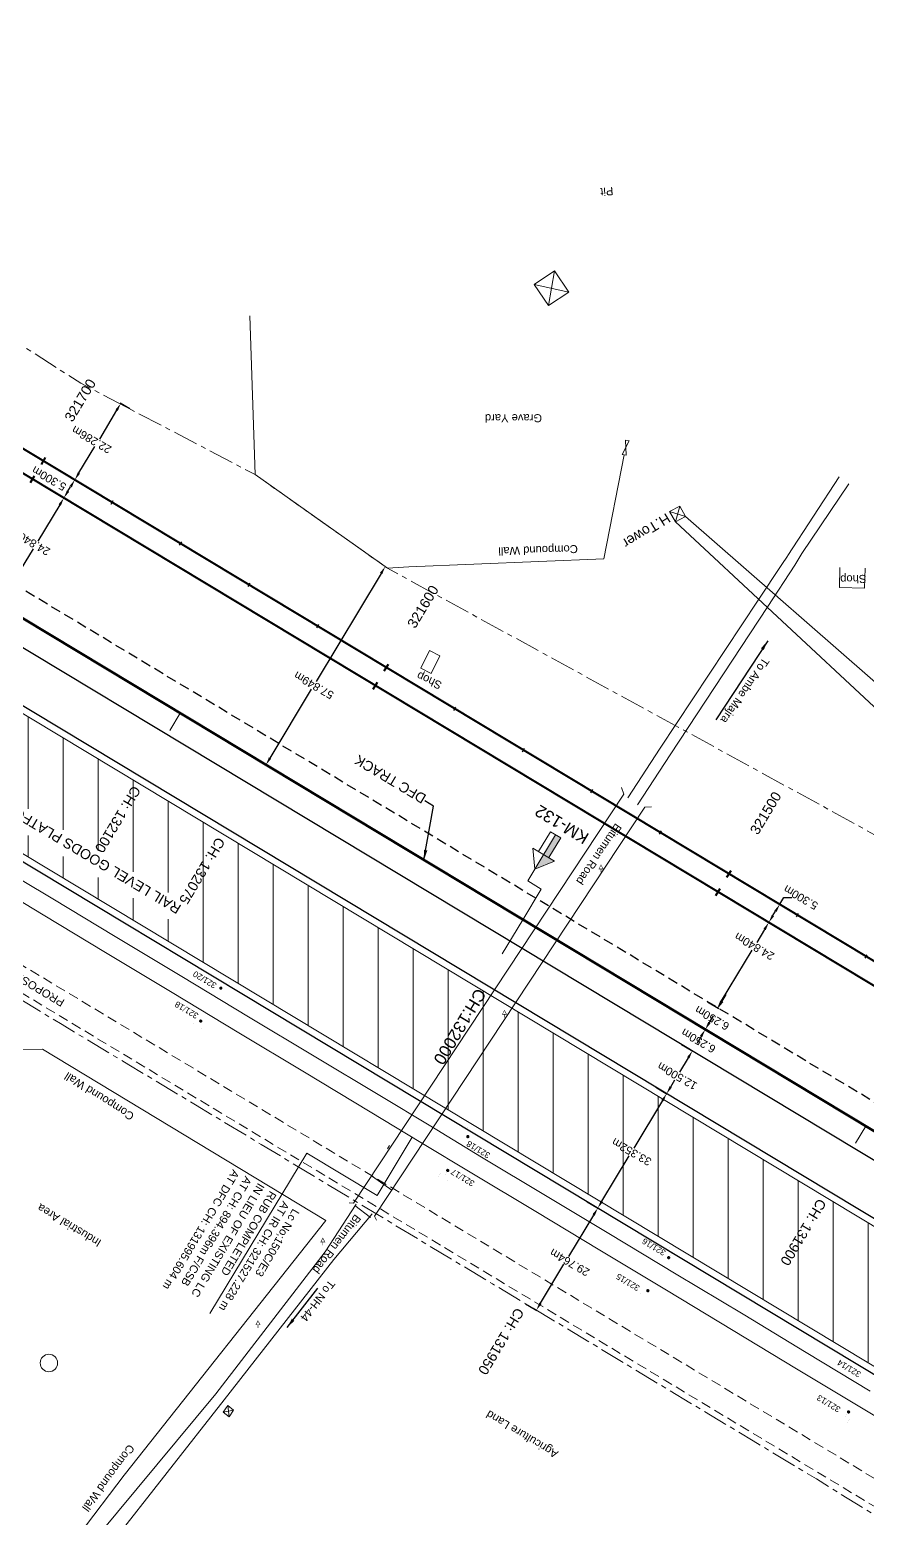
# Model space of a CAD drawing. Header units: metres. Extents: x 560405 to 1249476, y 3385111 to 6787087.
# Drawn here: x 627007.9 to 627217.3, y 3391910.8 to 3392282.8 of the extents above; entities that cross this region are included whole.
import ezdxf
from ezdxf.enums import TextEntityAlignment as Align

# ---------------------------------------------------------------- set-up
doc = ezdxf.new("R2010")
doc.units = ezdxf.units.M
doc.header["$MEASUREMENT"] = 0
doc.header["$PDSIZE"] = 0.05
doc.linetypes.add('CENTER', pattern=[2, 1.25, -0.25, 0.25, -0.25])
doc.linetypes.add('DASHED', pattern=[0.75, 0.5, -0.25])
doc.layers.get('Defpoints').update_dxf_attribs({"color": 5, "lineweight": 0})
for name, color, linetype, lineweight in [('Arch', 7, 'Continuous', 0), ('Boundary Dim', 10, 'Continuous', 13), ('Chainage', 7, 'Continuous', 0), ('Commercial Building Pucca', 7, 'Continuous', 13), ('Compound Wall', 7, 'Continuous', 13), ('Existing IR Track', 143, 'Continuous', 0), ('Existing Railway Boundary', 7, 'CENTER', 0), ('Gate', 7, 'Continuous', 13), ('Horiz Curve', 7, 'Continuous', 0), ('LC DETAILS IN PLAN', 7, 'Continuous', 0), ('NEW MANDI GOBINDGARH PLATFORM', 1, 'Continuous', 0), ('NEW MANDI GOBINDPUR LOOP LINES', 1, 'Continuous', 0), ('OHE MAST', 7, 'Continuous', 0), ('OHE MAST TEXT', 7, 'Continuous', 0), ('Prop_Horiz Alignment', 7, 'Continuous', 0), ('Proposed Chainage', 10, 'Continuous', 0), ('PROPOSED DFCC TRACK', 1, 'Continuous', 0), ('PWR_LINE', 134, 'POWER', 0), ('Side Details', 7, 'Continuous', 13), ('Sign Board', 7, 'Continuous', 0), ('Subroad Edge', 34, 'Continuous', 0), ('Text', 7, 'Continuous', 0), ('Tower', 7, 'Continuous', 0)]:
    doc.layers.add(name, color=color, linetype=linetype, lineweight=lineweight)
for name, color, linetype in [('Dimension', 10, 'Continuous'), ('OP-3 CH UP', 7, 'Continuous'), ('PROPOSED ROADS', 10, 'DASHED')]:
    doc.layers.add(name, color=color, linetype=linetype)
doc.styles.add('ARIAL', font='arial.ttf')
doc.styles.get("Standard").update_dxf_attribs({"font": 'arial.ttf'})
doc.styles.add('Style-Arial', font='arial.ttf')
doc.linetypes.add('POWER', pattern='A,10,-0.2,[131,ltypeshp.shx,S=0.4,R=0,X=-0.2,Y=0],-0.2,[131,ltypeshp.shx,S=0.4,R=180,X=1.2,Y=0],-1.4,[131,ltypeshp.shx,S=0.4,R=0,X=-0.2,Y=0],-0.2,[131,ltypeshp.shx,S=0.4,R=180,X=1.2,Y=0],-1.4,[131,ltypeshp.shx,S=0.4,R=0,X=-0.2,Y=0],-0.2,[131,ltypeshp.shx,S=0.4,R=180,X=1.2,Y=0],-1.2', length=14.8)
doc.dimstyles.get("Standard").update_dxf_attribs({"dimtxt": 2.5, "dimasz": 2.5, "dimexe": 0.18, "dimexo": 0.0625, "dimgap": 0.09, "dimtad": 0, "dimtih": 1, "dimtoh": 1, "dimdec": 3, "dimzin": 0, "dimdsep": 46, "dimtxsty": 'Standard', "dimcen": 0.09, "dimaunit": 1, "dimadec": 4, "dimazin": 0, "dimtfac": 1, "dimtdec": 3, "dimtofl": 0, "dimtmove": 0, "dimatfit": 3, "dimfxl": 1, "dimtolj": 1, "dimtzin": 0, "dimarcsym": 0})

# ---------------------------------------------------------------- blocks, each defined once
blk = doc.blocks.new('*D12')
at = {"layer": 'Defpoints', "color": 0, "lineweight": 9, "transparency": 16777216}
for p in [(627174.06, 3392034.6), (627176.79, 3392032.96), (627170.84, 3392029.25)]:
    blk.add_point(p, dxfattribs=at)
at = {"layer": 'Dimension', "color": 0, "lineweight": -2, "transparency": 16777216}
for p, q in [((627177.82, 3392034.67), (627178.86, 3392036.38)), ((627174.11, 3392034.57), (627176.95, 3392032.86)), ((627170.89, 3392029.21), (627173.72, 3392027.51)), ((627172.54, 3392025.89), (627171.51, 3392024.18))]:
    blk.add_line(p, q, dxfattribs=at)
at = {"layer": 'Dimension', "color": 0, "lineweight": 9, "transparency": 16777216}
for points in [[(627177.54, 3392034.84), (627178.11, 3392034.5), (627176.79, 3392032.96)], [(627172.25, 3392026.06), (627172.82, 3392025.72), (627173.57, 3392027.6)]]:
    blk.add_solid(points, dxfattribs=at)
at = {"layer": 'Dimension', "color": 0, "lineweight": 0, "transparency": 16777216, "insert": (627175.09, 3392030.13), "char_height": 2, "attachment_point": 5, "rotation": 150}
blk.add_mtext('\\A1;6.250m', dxfattribs=at)
blk = doc.blocks.new('*D16')
at = {"layer": 'Defpoints', "color": 0, "lineweight": 9, "transparency": 16777216}
for p in [(627190.09, 3392061.24), (627192.67, 3392059.69), (627177.27, 3392039.93)]:
    blk.add_point(p, dxfattribs=at)
at = {"layer": 'Dimension', "color": 0, "lineweight": -2, "transparency": 16777216}
for p, q in [((627190.15, 3392061.21), (627192.82, 3392059.59)), ((627191.64, 3392057.97), (627189.65, 3392054.67)), ((627180.87, 3392040.09), (627188.5, 3392052.76)), ((627177.32, 3392039.9), (627180, 3392038.28))]:
    blk.add_line(p, q, dxfattribs=at)
at = {"layer": 'Dimension', "color": 0, "lineweight": 9, "transparency": 16777216}
for points in [[(627191.35, 3392058.15), (627191.92, 3392057.8), (627192.67, 3392059.69)], [(627180.59, 3392040.26), (627181.16, 3392039.92), (627179.84, 3392038.38)]]:
    blk.add_solid(points, dxfattribs=at)
at = {"layer": 'Dimension', "color": 0, "lineweight": 0, "transparency": 16777216, "insert": (627189.08, 3392053.72), "char_height": 2, "attachment_point": 5, "rotation": 150}
blk.add_mtext('\\A1;24.840m', dxfattribs=at)
blk = doc.blocks.new('*D17')
at = {"layer": 'Defpoints', "color": 0, "lineweight": 9, "transparency": 16777216}
for p in [(627192.83, 3392065.78), (627190.09, 3392061.24), (627195.4, 3392064.23)]:
    blk.add_point(p, dxfattribs=at)
at = {"layer": 'Dimension', "color": 0, "lineweight": -2, "transparency": 16777216}
for p, q in [((627192.88, 3392065.75), (627195.56, 3392064.13)), ((627195.4, 3392064.23), (627196.44, 3392065.94)), ((627196.44, 3392065.94), (627198.44, 3392065.94)), ((627190.15, 3392061.21), (627192.82, 3392059.59)), ((627193.7, 3392061.4), (627194.37, 3392062.51))]:
    blk.add_line(p, q, dxfattribs=at)
at = {"layer": 'Dimension', "color": 0, "lineweight": 9, "transparency": 16777216}
for points in [[(627193.42, 3392061.57), (627193.99, 3392061.23), (627192.67, 3392059.69)], [(627194.09, 3392062.69), (627194.66, 3392062.34), (627195.4, 3392064.23)]]:
    blk.add_solid(points, dxfattribs=at)
at = {"layer": 'Dimension', "color": 0, "lineweight": 0, "transparency": 16777216, "insert": (627200.66, 3392065.94), "char_height": 2, "attachment_point": 5, "rotation": 150}
blk.add_mtext('\\A1;5.300m', dxfattribs=at)
blk = doc.blocks.new('*D18')
at = {"layer": 'Defpoints', "color": 0, "lineweight": 9, "transparency": 16777216}
for p in [(627019.2, 3392170.3), (627021.48, 3392168.92), (627018.74, 3392164.38)]:
    blk.add_point(p, dxfattribs=at)
at = {"layer": 'Dimension', "color": 0, "lineweight": -2, "transparency": 16777216}
for p, q in [((627021.42, 3392168.96), (627019.04, 3392170.39)), ((627018.69, 3392164.42), (627016.31, 3392165.85)), ((627017.49, 3392167.47), (627018.16, 3392168.58))]:
    blk.add_line(p, q, dxfattribs=at)
at = {"layer": 'Dimension', "color": 0, "lineweight": 9, "transparency": 16777216}
for points in [[(627017.88, 3392168.76), (627018.45, 3392168.41), (627019.2, 3392170.3)], [(627017.21, 3392167.64), (627017.78, 3392167.3), (627016.46, 3392165.76)]]:
    blk.add_solid(points, dxfattribs=at)
at = {"layer": 'Dimension', "color": 0, "lineweight": 0, "transparency": 16777216, "insert": (627012.75, 3392170.64), "char_height": 2, "attachment_point": 5, "rotation": 150}
blk.add_mtext('\\A1;5.300m', dxfattribs=at)
blk = doc.blocks.new('*D22')
at = {"layer": 'Defpoints', "color": 0, "lineweight": 9, "transparency": 16777216}
for p in [(627018.74, 3392164.38), (627003.65, 3392144.47), (627005.93, 3392143.1)]:
    blk.add_point(p, dxfattribs=at)
at = {"layer": 'Dimension', "color": 0, "lineweight": -2, "transparency": 16777216}
for p, q in [((627018.69, 3392164.42), (627016.31, 3392165.85)), ((627015.43, 3392164.04), (627009.99, 3392155)), ((627004.68, 3392146.19), (627008.84, 3392153.09)), ((627005.88, 3392143.13), (627003.5, 3392144.57))]:
    blk.add_line(p, q, dxfattribs=at)
at = {"layer": 'Dimension', "color": 0, "lineweight": 9, "transparency": 16777216}
for points in [[(627015.14, 3392164.21), (627015.72, 3392163.87), (627016.46, 3392165.76)], [(627004.4, 3392146.36), (627004.97, 3392146.02), (627003.65, 3392144.47)]]:
    blk.add_solid(points, dxfattribs=at)
at = {"layer": 'Dimension', "color": 0, "lineweight": 0, "transparency": 16777216, "insert": (627008.05, 3392154.83), "char_height": 2, "attachment_point": 5, "rotation": 150}
blk.add_mtext('\\A1;24.840m', dxfattribs=at)
blk = doc.blocks.new('*D25')
at = {"layer": 'Defpoints', "color": 0, "lineweight": 9, "transparency": 16777216}
for p in [(627164.39, 3392018.54), (627167.12, 3392016.89), (627147.19, 3391989.96)]:
    blk.add_point(p, dxfattribs=at)
at = {"layer": 'Dimension', "color": 0, "lineweight": -2, "transparency": 16777216}
for p, q in [((627164.44, 3392018.51), (627167.28, 3392016.8)), ((627166.09, 3392015.18), (627158.95, 3392003.32)), ((627150.95, 3391990.03), (627157.8, 3392001.41)), ((627147.24, 3391989.93), (627150.08, 3391988.23))]:
    blk.add_line(p, q, dxfattribs=at)
at = {"layer": 'Dimension', "color": 0, "lineweight": 9, "transparency": 16777216}
for points in [[(627165.81, 3392015.35), (627166.38, 3392015.01), (627167.12, 3392016.89)], [(627150.67, 3391990.2), (627151.24, 3391989.86), (627149.92, 3391988.32)]]:
    blk.add_solid(points, dxfattribs=at)
at = {"layer": 'Dimension', "color": 0, "lineweight": 0, "transparency": 16777216, "insert": (627158.38, 3392002.36), "char_height": 2, "attachment_point": 5, "rotation": 150}
blk.add_mtext('\\A1;33.352m', dxfattribs=at)
blk = doc.blocks.new('GT')
at = {"layer": 'Gate'}
for p, q in [((-0.5, -0.5), (-0.5, 0.5)), ((-0.5, 0.5), (0.5, -0.5)), ((0.5, 0.5), (0.5, -0.5))]:
    blk.add_line(p, q, dxfattribs=at)
at = {"layer": 'Gate', "flags": 128}
blk.add_lwpolyline([(0.5, 0.5), (-0.5, -0.5)], dxfattribs=at)
blk = doc.blocks.new('TSB')
at = {"const_width": 0.132, "flags": 128}
blk.add_lwpolyline([(-0.51, 0.84), (0.54, 0.84), (0, 1.85), (-0.51, 0.84)], close=True, dxfattribs=at)
at = {"const_width": 0.142, "flags": 128}
blk.add_lwpolyline([(0, 0.84), (0, 0)], dxfattribs=at)
blk = doc.blocks.new('*D40')
at = {"layer": 'Boundary Dim', "color": 0, "lineweight": -2, "transparency": 16777216}
for p, q in [((627148.89, 3391986.6), (627142.62, 3391976.19)), ((627147.24, 3391989.93), (627150.08, 3391988.23)), ((627135.6, 3391964.53), (627141.48, 3391974.29)), ((627131.89, 3391964.43), (627134.73, 3391962.72))]:
    blk.add_line(p, q, dxfattribs=at)
at = {"layer": 'Boundary Dim', "color": 0, "lineweight": 9, "transparency": 16777216}
for points in [[(627148.6, 3391986.78), (627149.18, 3391986.43), (627149.92, 3391988.32)], [(627135.32, 3391964.7), (627135.89, 3391964.36), (627134.57, 3391962.82)]]:
    blk.add_solid(points, dxfattribs=at)
at = {"layer": 'Defpoints', "color": 0, "lineweight": 9, "transparency": 16777216}
for p in [(627147.19, 3391989.96), (627149.92, 3391988.32), (627131.84, 3391964.46)]:
    blk.add_point(p, dxfattribs=at)
at = {"layer": 'Boundary Dim', "color": 0, "transparency": 16777216, "insert": (627142.9, 3391974.75), "char_height": 2, "attachment_point": 5, "rotation": 150}
blk.add_mtext('\\A1;29.764m', dxfattribs=at)
blk = doc.blocks.new('*D57')
at = {"layer": 'Defpoints', "color": 0, "lineweight": 9, "transparency": 16777216}
for p in [(627030.69, 3392189.39), (627032.97, 3392188.02), (627021.48, 3392168.92)]:
    blk.add_point(p, dxfattribs=at)
at = {"layer": 'Dimension', "color": 0, "lineweight": -2, "transparency": 16777216}
for p, q in [((627029.66, 3392187.68), (627025.34, 3392180.5)), ((627032.92, 3392188.05), (627030.53, 3392189.48)), ((627020.23, 3392172.01), (627024.19, 3392178.59)), ((627021.42, 3392168.96), (627019.04, 3392170.39))]:
    blk.add_line(p, q, dxfattribs=at)
at = {"layer": 'Dimension', "color": 0, "lineweight": 9, "transparency": 16777216}
for points in [[(627029.37, 3392187.85), (627029.94, 3392187.51), (627030.69, 3392189.39)], [(627019.94, 3392172.18), (627020.51, 3392171.84), (627019.2, 3392170.3)]]:
    blk.add_solid(points, dxfattribs=at)
at = {"layer": 'Dimension', "color": 0, "lineweight": 0, "transparency": 16777216, "insert": (627023.39, 3392180.34), "char_height": 2, "attachment_point": 5, "rotation": 150}
blk.add_mtext('\\A1;22.286m', dxfattribs=at)
blk = doc.blocks.new('KM POST PLAN')
at = {"extrusion": (0, 0, -1)}
h = blk.add_hatch(color=256, dxfattribs=at)
h.paths.add_polyline_path([(0, -20), (0, -8.47), (3, -8.47), (3, -20)])
h.paths.add_polyline_path([(0, -8.47), (0, 0), (6.25, -8.47), (3, -8.47)], flags=16)
at = {"flags": 128}
for points in [[(0, 0), (-6.25, -8.47), (6.25, -8.47)], [(0, 0), (0, -20)], [(0, 0), (6.25, -8.47)], [(3, -8.47), (3, -20), (-3, -20), (-3, -8.47)]]:
    blk.add_lwpolyline(points, dxfattribs=at)
at = {"style": 'Style-Arial'}
blk.add_attdef('KM-POST', text='', height=6, dxfattribs=at).set_placement((0, -26, -263.95), align=Align.MIDDLE_CENTER)
blk = doc.blocks.new('*D79')
at = {"layer": 'Defpoints', "color": 0, "lineweight": 9, "transparency": 16777216}
for p in [(627177.27, 3392039.93), (627180, 3392038.28), (627174.06, 3392034.6)]:
    blk.add_point(p, dxfattribs=at)
at = {"layer": 'Dimension', "color": 0, "lineweight": -2, "transparency": 16777216}
for p, q in [((627177.32, 3392039.9), (627180.15, 3392038.19)), ((627181.03, 3392040), (627182.06, 3392041.71)), ((627174.11, 3392034.57), (627176.95, 3392032.86)), ((627175.76, 3392031.24), (627174.73, 3392029.53))]:
    blk.add_line(p, q, dxfattribs=at)
at = {"layer": 'Dimension', "color": 0, "lineweight": 9, "transparency": 16777216}
for points in [[(627180.74, 3392040.17), (627181.32, 3392039.82), (627180, 3392038.28)], [(627175.48, 3392031.42), (627176.05, 3392031.07), (627176.79, 3392032.96)]]:
    blk.add_solid(points, dxfattribs=at)
at = {"layer": 'Dimension', "color": 0, "lineweight": 0, "transparency": 16777216, "insert": (627178.5, 3392035.8), "char_height": 2, "attachment_point": 5, "rotation": 150}
blk.add_mtext('\\A1;6.250m', dxfattribs=at)
blk = doc.blocks.new('*D96')
at = {"layer": 'Defpoints', "color": 0, "lineweight": 9, "transparency": 16777216}
for p in [(627096.8, 3392148.63), (627066.97, 3392099.07), (627066.97, 3392099.07)]:
    blk.add_point(p, dxfattribs=at)
at = {"layer": 'Dimension', "color": 0, "lineweight": -2, "transparency": 16777216}
for p, q in [((627095.77, 3392146.92), (627079.52, 3392119.92)), ((627096.85, 3392148.6), (627096.95, 3392148.54)), ((627068, 3392100.78), (627078.37, 3392118.02)), ((627067.02, 3392099.04), (627067.12, 3392098.97))]:
    blk.add_line(p, q, dxfattribs=at)
at = {"layer": 'Dimension', "color": 0, "lineweight": 9, "transparency": 16777216}
for points in [[(627095.48, 3392147.09), (627096.05, 3392146.74), (627096.8, 3392148.63)], [(627067.71, 3392100.95), (627068.28, 3392100.61), (627066.97, 3392099.07)]]:
    blk.add_solid(points, dxfattribs=at)
at = {"layer": 'Dimension', "color": 0, "lineweight": 0, "transparency": 16777216, "insert": (627078.95, 3392118.97), "char_height": 2, "attachment_point": 5, "rotation": 150}
blk.add_mtext('\\A1;57.849m', dxfattribs=at)
blk = doc.blocks.new('OHE')
at = {"layer": 'OHE MAST'}
h = blk.add_hatch(color=3, dxfattribs=at)
edge = h.paths.add_edge_path()
edge.add_arc((627930.47, 3391522.15), 0.412, -30.9792, 329.0208)
at = {"layer": 'OHE MAST', "color": 3, "lineweight": 13, "const_width": 0.008, "flags": 128}
blk.add_lwpolyline([(627932.78, 3391523.67), (627932.2, 3391522.71), (627930.15, 3391523.94), (627930.72, 3391524.9)], dxfattribs=at)
at = {"layer": 'OHE MAST', "color": 3, "const_width": 0.008, "flags": 128}
blk.add_lwpolyline([(627931.18, 3391523.33), (627930.47, 3391522.15)], dxfattribs=at)
blk = doc.blocks.new('*D108')
at = {"layer": 'Defpoints', "color": 0, "lineweight": 9, "transparency": 16777216}
for p in [(627170.84, 3392029.25), (627173.57, 3392027.6), (627164.39, 3392018.54)]:
    blk.add_point(p, dxfattribs=at)
at = {"layer": 'Dimension', "color": 0, "lineweight": -2, "transparency": 16777216}
for p, q in [((627170.89, 3392029.21), (627173.72, 3392027.51)), ((627172.54, 3392025.89), (627170.36, 3392022.28)), ((627168.15, 3392018.61), (627169.22, 3392020.37)), ((627164.44, 3392018.51), (627167.28, 3392016.8))]:
    blk.add_line(p, q, dxfattribs=at)
at = {"layer": 'Dimension', "color": 0, "lineweight": 9, "transparency": 16777216}
for points in [[(627172.25, 3392026.06), (627172.82, 3392025.72), (627173.57, 3392027.6)], [(627167.87, 3392018.78), (627168.44, 3392018.43), (627167.12, 3392016.89)]]:
    blk.add_solid(points, dxfattribs=at)
at = {"layer": 'Dimension', "color": 0, "lineweight": 0, "transparency": 16777216, "insert": (627169.79, 3392021.32), "char_height": 2, "attachment_point": 5, "rotation": 150}
blk.add_mtext('\\A1;12.500m', dxfattribs=at)

msp = doc.modelspace()

# ---------------------------------------------------------------- hatches: boundary and pattern name
at = {"layer": 'NEW MANDI GOBINDGARH PLATFORM', "lineweight": 0}
h = msp.add_hatch(dxfattribs=at)
h.set_pattern_fill('ANSI31', color=1, scale=70, angle=45)
h.set_pattern_definition([(90, (0.027, 0.036), (-8.75, 2e-15), [])])
h.paths.add_polyline_path([(626808.3044, 3392230.9813), (626792.8303, 3392205.28), (627364.0783, 3391861.4144), (627371.6032, 3391856.884), (627377.5931, 3391853.2668), (627382.0536, 3391850.5649), (627386.4901, 3391847.8668), (627392.5076, 3391844.1886), (627407.9798, 3391869.8866), (627406.5816, 3391870.7464), (627402.1075, 3391873.4812), (627397.6194, 3391876.2107), (627393.1186, 3391878.937), (627388.5984, 3391881.6666), (627384.0798, 3391884.3899), (627379.552, 3391887.1158)])
h.paths.add_polyline_path([(627302.8404, 3391913.6665), (627300.3274, 3391911.5361), (627299.4342, 3391908.1802)], flags=16)
h.paths.add_polyline_path([(627048.9824, 3392063.293), (626982.1894, 3392103.2258), (626979.181, 3392098.38), (627045.9741, 3392058.4472)], flags=16)

# ---------------------------------------------------------------- linework, layer by layer
at = {"color": 5, "lineweight": 9}
msp.add_circle((627012.7134, 3391949.6197), 2.1731, dxfattribs=at)
at = {"layer": 'Arch', "flags": 128}
msp.add_lwpolyline([(627093.5876, 3391996.1842), (627098.425, 3391992.799)], dxfattribs=at)
at = {"layer": 'Commercial Building Pucca', "flags": 128}
msp.add_lwpolyline([(627216.7625, 3392148.2691), (627216.6321, 3392143.2719), (627210.3416, 3392143.436), (627210.472, 3392148.4332)], dxfattribs=at)
at = {"layer": 'Commercial Building Pucca'}
msp.add_3dface([(627108.2717, 3392121.8998), (627105.7286, 3392123.2297), (627107.8688, 3392127.6452), (627110.412, 3392126.3152)], dxfattribs=at)
msp.add_3dface([(627108.2717, 3392121.8998), (627105.7286, 3392123.2297), (627107.8688, 3392127.6452), (627110.412, 3392126.3152)], dxfattribs=at)
at = {"layer": 'Compound Wall', "lineweight": 20, "flags": 128}
for points in [[(627064.2509, 3392171.6214), (627062.9342, 3392211.2925)], [(627064.2509, 3392171.6214), (627097.3461, 3392148.2433), (627102.7174, 3392148.5682), (627151.4356, 3392150.5864), (627156.4914, 3392176.5411)], [(627020.2921, 3391906.7238), (627031.5397, 3391921.568), (627081.9606, 3391985.2419), (627011.1263, 3392028.0678), (626981.1855, 3392027.8181), (626853.4939, 3392036.8033)]]:
    msp.add_lwpolyline(points, dxfattribs=at)
at = {"layer": 'Compound Wall', "flags": 128}
for points in [[(627064.2509, 3392171.6214), (627062.9342, 3392211.2925)], [(627064.2509, 3392171.6214), (627097.3461, 3392148.2433), (627102.7174, 3392148.5682), (627151.4356, 3392150.5864), (627156.4914, 3392176.5411)]]:
    msp.add_lwpolyline(points, dxfattribs=at)
at = {"layer": 'Compound Wall', "lineweight": 13, "flags": 128}
msp.add_lwpolyline([(627020.2921, 3391906.7238), (627031.5397, 3391921.568), (627081.9606, 3391985.2419), (627011.1263, 3392028.0678), (626981.1855, 3392027.8181), (626853.4939, 3392036.8033)], dxfattribs=at)
at = {"layer": 'Existing IR Track', "color": 3, "lineweight": 18, "ltscale": 5, "flags": 128}
for points in [[(627217.9925, 3391942.6091), (627202.0398, 3391952.249), (627186.2525, 3391961.7889), (627169.5358, 3391971.836), (627152.7239, 3391981.9403), (627136.8536, 3391991.4711), (627120.8481, 3392001.0832), (627108.1591, 3392008.7593), (627095.4185, 3392016.4668), (627079.0179, 3392026.3107), (627062.6259, 3392036.1493), (627045.9411, 3392046.1769), (627029.2501, 3392056.2083), (627013.6747, 3392065.5724), (626998.3266, 3392074.8)], [(627231.1401, 3391929.2251), (627215.4093, 3391938.6623), (627199.5988, 3391948.1904), (627183.7882, 3391957.7185), (627167.1001, 3391967.7782), (627150.4106, 3391977.8387), (627134.4307, 3391987.4385), (627118.4525, 3391997.0373), (627105.7302, 3392004.7166), (627093.0065, 3392012.3968), (627076.5945, 3392022.2761), (627060.1832, 3392032.155), (627043.5338, 3392042.169), (627026.8848, 3392052.1827), (627011.289, 3392061.5977), (626995.6921, 3392071.0134)]]:
    msp.add_lwpolyline(points, dxfattribs=at)
at = {"layer": 'Existing Railway Boundary', "color": 36, "lineweight": 20, "ltscale": 5, "flags": 128}
msp.add_lwpolyline([(628955.3903, 3390792.7231), (628931.5933, 3390806.5004), (628894.0251, 3390836.9955), (628805.3605, 3390890.9758), (628763.1272, 3390916.9343), (628721.4077, 3390942.8333), (628634.7683, 3390998.5313), (628587.091, 3391026.3426), (628541.4721, 3391053.7252), (628498.5869, 3391079.4164), (628461.1936, 3391101.0466), (628391.2271, 3391146.4682), (628362.6237, 3391162.4973), (628324.6397, 3391185.7049), (628291.5767, 3391211.6933), (628254.0781, 3391235.9403), (628157.3612, 3391308.2767), (628174.1002, 3391326.9143), (628137.357, 3391356.9761), (627964.1476, 3391459.1923), (627842.8937, 3391531.9115), (627628.8138, 3391662.2153), (627542.6631, 3391714.392), (627424.9352, 3391785.3705), (627222.9648, 3391909.2736), (627204.5725, 3391920.6394), (627188.744, 3391930.1784), (627172.9334, 3391939.7064), (627156.2431, 3391949.7674), (627139.5672, 3391959.8197), (627123.601, 3391969.4113), (627107.6038, 3391979.0215), (627094.8626, 3391986.7123), (627082.1497, 3391994.3859), (627065.7488, 3392004.2586), (627049.3375, 3392014.1375), (627032.6946, 3392024.1476), (627016.0309, 3392034.1701), (627000.4204, 3392043.5941), (626984.8329, 3392053.004), (626968.8891, 3392062.6064), (626952.9363, 3392072.2142), (626935.7844, 3392082.5282), (626918.6205, 3392092.8492), (626911.6028, 3392097.0645), (626893.0809, 3392108.2246), (626874.5706, 3392119.3777), (626856.2268, 3392130.4336), (626837.8855, 3392141.4881), (626820.3864, 3392152.0274), (626802.8816, 3392162.57), (626783.4724, 3392174.252), (626764.0577, 3392185.9374), (626746.1558, 3392196.7119), (626728.2543, 3392207.4863), (626707.0601, 3392220.2572), (626685.8746, 3392233.0229), (626648.9408, 3392255.2553), (626610.6712, 3392278.2676), (626591.3871, 3392289.8865), (626572.1184, 3392301.4961), (626553.8402, 3392312.4904), (626535.5663, 3392323.4823), (626522.8303, 3392331.1061), (626502.0043, 3392343.7024), (626484.7028, 3392354.0807), (626467.0127, 3392364.7717), (626449.2849, 3392375.4221), (626424.442, 3392390.2653), (626407.8647, 3392400.3136), (626390.2843, 3392410.9836), (626378.1904, 3392418.1073), (626367.3819, 3392424.6782), (626356.7585, 3392431.1355), (626339.0548, 3392441.7126), (626324.6325, 3392450.4845), (626311.6182, 3392458.3129), (626290.6128, 3392470.9931), (626276.2418, 3392479.6446), (626252.5581, 3392493.9648), (626233.8146, 3392505.2467), (626215.0541, 3392516.5389), (626191.0882, 3392530.9577), (626167.1186, 3392545.3787), (626148.2508, 3392556.7397), (626129.3895, 3392568.0967), (626109.0676, 3392580.3241), (626088.7404, 3392592.5546), (626063.7846, 3392607.5962), (626038.8416, 3392622.63), (626017.6425, 3392635.4182), (625996.4509, 3392648.2016), (625974.9359, 3392661.1602), (625952.8751, 3392674.4888), (625933.5372, 3392686.1045), (625914.159, 3392697.7444), (625896.1455, 3392708.6148), (625885.6622, 3392714.935), (625875.1898, 3392721.2486), (625871.6088, 3392723.3979), (625854.6293, 3392733.6202), (625837.6636, 3392743.8342), (625819.8659, 3392754.5631), (625802.0927, 3392765.2772), (625784.0738, 3392776.0974), (625766.0279, 3392786.9338), (625747.7802, 3392797.9258), (625729.6331, 3392808.8567), (625710.0131, 3392820.4001), (625690.2406, 3392832.0331), (625670.5571, 3392843.8213), (625650.9098, 3392855.5881), (625631.8821, 3392867.0602), (625612.8815, 3392878.5159), (625595.4116, 3392889.057), (625577.9617, 3392899.586), (625560.977, 3392909.7984), (625543.9665, 3392920.0263), (625527.0929, 3392930.2025), (625510.2317, 3392940.3713), (625492.2072, 3392951.2501), (625474.1887, 3392962.1253), (625459.4135, 3392971.0439), (625444.6385, 3392979.9623), (625429.7392, 3392988.9655), (625414.8651, 3392997.9534), (625398.0894, 3393008.048), (625381.2878, 3393018.1581), (625364.4876, 3393028.2943), (625347.6668, 3393038.4431), (625341.4954, 3393042.1962), (625336.6811, 3393045.1488), (625324.9758, 3393052.1854), (625313.1706, 3393059.282), (625305.1662, 3393064.122), (625297.2032, 3393068.9372), (625281.7488, 3393078.2354), (625266.3027, 3393087.5539), (625250.5827, 3393097.0002), (625234.8576, 3393106.4748), (625220.9629, 3393114.8441), (625207.0756, 3393123.2089), (625191.9734, 3393132.2824), (625166.0786, 3393147.7733), (625153.4581, 3393156.0581), (625151.114, 3393150.7018), (625147.8866, 3393153.7551), (625116.7003, 3393173.3287), (625093.3281, 3393188.0041), (625071.1556, 3393203.0477), (625055.7157, 3393212.8225), (625027.3997, 3393228.6096), (625007.6825, 3393240.5669), (624979.825, 3393257.4607), (624954.8894, 3393272.5826), (624917.8619, 3393296.9088), (624917.926, 3393297.7354), (624854.2544, 3393338.3806), (624790.1714, 3393374.1107), (624761.6212, 3393391.1947), (624742.8731, 3393402.4132), (624713.9783, 3393419.7034), (624678.9617, 3393441.6196), (624667.4095, 3393431.6005), (624566.1173, 3393492.8402), (624519.8878, 3393520.9391), (624450.2813, 3393561.7296), (624447.0221, 3393556.3381), (624253.5789, 3393673.1377), (624021.9727, 3393812.2493)], dxfattribs=at)
at = {"layer": 'Existing Railway Boundary', "color": 6, "lineweight": 20, "ltscale": 5, "flags": 128}
msp.add_lwpolyline([(627892.3746, 3391590.8464), (627853.8026, 3391614.8633), (627807.8709, 3391643.3648), (627763.2098, 3391671.1424), (627729.391, 3391692.3162), (627635.8822, 3391750.6784), (627660.1446, 3391809.2203), (627519.5568, 3391891.152), (627476.8389, 3391915.865), (627434.3844, 3391942.69), (627307.5279, 3392026.3119), (627306.7829, 3392026.5061), (627267.353, 3392052.7992), (627223.9736, 3392078.9893), (627097.3461, 3392148.2433), (627064.2509, 3392171.6214), (627020.7361, 3392194.4307), (626980.8782, 3392219.8528), (626937.972, 3392245.713), (626894.59, 3392272.359), (626851.325, 3392298.078), (626765.656, 3392350.035), (626720.72, 3392377.008), (626678.274, 3392402.82), (626638.354, 3392427.704), (626595.176, 3392453.388), (626546.2585, 3392482.4138), (626502.9741, 3392507.8519), (626457.1589, 3392535.47), (626370.2027, 3392585.4762), (626329.4837, 3392607.8197), (626276.63, 3392641.1068), (626248.5163, 3392659.2277), (626219.5479, 3392680.9715), (626152.643, 3392718.511), (626109.5867, 3392744.8943), (626057.9239, 3392775.41), (626021.0374, 3392796.8242), (625904.8086, 3392858.5418), (625861.3055, 3392884.0038), (625818.1177, 3392909.4437), (625699.839, 3392978.326), (625656.064, 3393004.068), (625614.356, 3393028.385), (625543.556, 3393070.031), (625500.6769, 3393095.2405), (625461.769, 3393118.43), (625418.978, 3393143.909), (625375.919, 3393169.091), (625289.4128, 3393220.1398), (625283.3377, 3393209.9857), (625180.1642, 3393272.0512), (624950.6342, 3393412.922), (624924.3694, 3393369.1236), (624924.3694, 3393369.1236)], dxfattribs=at)
at = {"layer": 'Gate', "color": 3, "lineweight": 18}
msp.add_line((627097.4024, 3392003.108), (627097.8829, 3392003.9847), dxfattribs=at)
at = {"layer": 'Horiz Curve', "color": 190, "lineweight": 40}
for p, q in [((627251.5517, 3392030.4292), (625532.5765, 3393065.175)), ((627248.3863, 3392026.1485), (625530.2827, 3393060.3697))]:
    msp.add_line(p, q, dxfattribs=at)
at = {"layer": 'Horiz Curve', "color": 190, "lineweight": 40, "flags": 128}
for points in [[(627010.8758, 3392174.1381), (627011.9072, 3392175.8516)], [(627010.8761, 3392174.1379), (627011.9076, 3392175.8514)], [(627010.8761, 3392174.1379), (627011.9076, 3392175.8514)], [(627008.1262, 3392169.6071), (627009.1577, 3392171.3206)], [(627096.5511, 3392122.5654), (627097.5825, 3392124.2789)], [(627096.5514, 3392122.5652), (627097.5829, 3392124.2787)], [(627096.5514, 3392122.5652), (627097.5829, 3392124.2787)], [(627093.8016, 3392118.0344), (627094.833, 3392119.7479)], [(627182.2264, 3392070.9927), (627183.2579, 3392072.7062)], [(627179.4769, 3392066.4617), (627180.5083, 3392068.1752)]]:
    msp.add_lwpolyline(points, dxfattribs=at)
at = {"layer": 'LC DETAILS IN PLAN', "lineweight": 13, "flags": 128}
msp.add_lwpolyline([(627103.5481, 3392006.0338), (627094.7552, 3391991.4667), (627077.1922, 3392002.0679), (627052.9751, 3391961.9475)], dxfattribs=at)
at = {"layer": 'NEW MANDI GOBINDGARH PLATFORM', "color": 1, "linetype": 'Continuous', "lineweight": 20}
msp.add_lwpolyline([(626792.8303, 3392205.28), (626808.3044, 3392230.9813), (627408.0252, 3391869.9762), (627392.5534, 3391844.2737), (626792.8326, 3392205.2787)], dxfattribs=at)
at = {"layer": 'NEW MANDI GOBINDPUR LOOP LINES', "linetype": 'Continuous', "lineweight": 25, "flags": 128}
msp.add_lwpolyline([(627398.9334, 3391891.9428), (626250.6371, 3392583.1655)], dxfattribs=at)
at = {"layer": 'NEW MANDI GOBINDPUR LOOP LINES', "linetype": 'DASHED', "lineweight": 25, "ltscale": 5, "flags": 128}
msp.add_lwpolyline([(627352.8953, 3391934.2456), (626471.7247, 3392464.6707)], dxfattribs=at)
at = {"layer": 'NEW MANDI GOBINDPUR LOOP LINES', "color": 1, "linetype": 'Continuous', "lineweight": 25}
for points in [[(626672.6298, 3392275.6266), (627405.5734, 3391834.4274, 0.0371065), (627479.003, 3391797.3421), (627497.9237, 3391789.4871)], [(627517.6657, 3391802.2147, 0.01498285), (627429.49, 3391858.9591), (626872.8903, 3392194.0071)]]:
    msp.add_lwpolyline(points, format="xyb", dxfattribs=at)
at = {"layer": 'OP-3 CH UP', "color": 40, "lineweight": 9, "true_color": 0xf8d731}
for radius in [8763.3902, 8182.5236, 7294.1209]:
    msp.add_circle((624059.7714, 3393874.4188), radius, dxfattribs=at)
at = {"layer": 'Prop_Horiz Alignment', "color": 4, "linetype": 'Continuous', "lineweight": 30, "flags": 128}
for points in [[(627028.2691, 3392164.2517), (627028.7848, 3392165.1085)], [(627045.4041, 3392153.9372), (627045.9198, 3392154.794)], [(627062.5392, 3392143.6227), (627063.0549, 3392144.4794)], [(627079.6742, 3392133.3081), (627080.19, 3392134.1649)], [(627113.9444, 3392112.6791), (627114.4601, 3392113.5358)], [(627131.0794, 3392102.3645), (627131.5952, 3392103.2213)], [(627148.2145, 3392092.05), (627148.7302, 3392092.9067)], [(627165.3496, 3392081.7354), (627165.8653, 3392082.5922)], [(627199.6197, 3392061.1064), (627200.1354, 3392061.9631)], [(627216.7547, 3392050.7918), (627217.2705, 3392051.6486)]]:
    msp.add_lwpolyline(points, dxfattribs=at)
at = {"layer": 'Proposed Chainage', "linetype": 'Continuous', "lineweight": 0, "flags": 128}
for points in [[(627042.9683, 3392107.6767), (627045.5469, 3392111.9605)], [(627126.065, 3392051.8203), (627131.2223, 3392060.3878)], [(627214.3189, 3392004.5314), (627216.8976, 3392008.8151)]]:
    msp.add_lwpolyline(points, dxfattribs=at)
at = {"layer": 'Proposed Chainage', "lineweight": 0}
msp.add_lwpolyline([(627134.2054, 3392073.0455), (627132.4081, 3392070.0597), (627135.8112, 3392068.0112), (627131.2223, 3392060.3878)], dxfattribs=at)
at = {"layer": 'PROPOSED DFCC TRACK', "color": 1, "linetype": 'Continuous', "lineweight": 50}
msp.add_line((627424.6711, 3391883.7448), (625313.456, 3393154.6014), dxfattribs=at)
at = {"layer": 'PROPOSED DFCC TRACK', "linetype": 'Continuous', "lineweight": 20, "flags": 128}
for points in [[(627087.8181, 3391989.6054), (627088.8924, 3391989.5602), (627156.439, 3392091.7891), (627155.8408, 3392093.3823)], [(627094.588, 3391985.3134), (627094.1251, 3391986.284), (627161.6716, 3392088.5129), (627163.3718, 3392088.5874)]]:
    msp.add_lwpolyline(points, dxfattribs=at)
at = {"layer": 'PROPOSED ROADS', "color": 1, "linetype": 'DASHED', "lineweight": 13, "ltscale": 5, "flags": 128}
for points in [[(627404.1064, 3391863.4613), (627400.937, 3391858.2125, 0.41614133), (627403.0058, 3391849.9546), (627438.71, 3391829.002, -0.42150028), (627444.1867, 3391806.76), (627442.261, 3391803.6636, -0.40157655), (627414.121, 3391796.4576, -0.01044596), (627387.2497, 3391812.3442, -0.01163232), (627353.4738, 3391832.877), (626619.9771, 3392274.409)], [(627418.4145, 3391801.0355, -0.01377795), (627390.333, 3391817.6926), (626730.1605, 3392215.0868)]]:
    msp.add_lwpolyline(points, format="xyb", dxfattribs=at)
at = {"layer": 'PWR_LINE', "flags": 128}
for points in [[(627267.7652, 3391854.3203), (627273.716, 3392057.645), (627271.02, 3392065.188), (627169.3128, 3392159.8232)], [(627272.8422, 3391850.5588), (627281.2952, 3392060.285), (627278.656, 3392067.862), (627171.8761, 3392161.1073)]]:
    msp.add_lwpolyline(points, dxfattribs=at)
at = {"layer": 'Subroad Edge', "lineweight": 15, "flags": 128}
for points in [[(627157.4604, 3392090.8696), (627165.5431, 3392103.2458), (627190.0381, 3392140.2651), (627195.9317, 3392149.1357), (627197.3474, 3392151.2095), (627197.4681, 3392151.4166), (627210.2739, 3392171.0235)], [(627159.8913, 3392089.1292), (627168.002, 3392101.5586), (627192.4447, 3392138.6851), (627199.1796, 3392148.9712), (627200.93, 3392151.9211), (627212.6982, 3392169.3012)], [(626973.846, 3391837.0296), (627000.0044, 3391870.9807), (627024.9376, 3391906.4256), (627054.4879, 3391941.9278), (627081.7952, 3391977.4009), (627089.5313, 3391989.2944)], [(626976.3376, 3391834.5403), (627002.4961, 3391868.4914), (627028.0367, 3391904.0849), (627056.5119, 3391940.4186), (627083.9619, 3391975.4632), (627093.5058, 3391986.9016)], [(627089.224, 3391988.941), (627093.074, 3391986.003)]]:
    msp.add_lwpolyline(points, dxfattribs=at)
at = {"layer": 'Tower', "flags": 128}
for points in [[(627137.5718, 3392213.8255), (627139.1438, 3392222.4936)], [(627134.0095, 3392219.0867), (627142.7059, 3392217.2323)], [(627167.8815, 3392162.4067), (627171.8761, 3392161.1073)], [(627169.3128, 3392159.8232), (627170.4278, 3392163.7213)], [(627057.7626, 3391936.1636), (627057.4085, 3391939.0003)], [(627056.2755, 3391937.3092), (627058.8968, 3391937.8537)]]:
    msp.add_lwpolyline(points, dxfattribs=at)
at = {"layer": 'Tower'}
for points in [[(627142.7059, 3392217.2323), (627137.5718, 3392213.8255), (627134.0095, 3392219.0867), (627139.1438, 3392222.4936)], [(627169.3128, 3392159.8232), (627167.8815, 3392162.4067), (627170.4278, 3392163.7213), (627171.8761, 3392161.1073)], [(627056.2755, 3391937.3092), (627057.7626, 3391936.1636), (627058.8968, 3391937.8537), (627057.4085, 3391939.0003)]]:
    msp.add_3dface(points, dxfattribs=at)

# ---------------------------------------------------------------- block references
at = {"layer": 'Gate', "xscale": 3.68232674319989, "yscale": 0.9997814889190972, "zscale": 1.918729296696905, "rotation": 77.27629083342856}
msp.add_blockref('GT', (627156.9049, 3392178.3362), dxfattribs=at)
msp.add_blockref('GT', (627156.9049, 3392178.3362), dxfattribs=at)
at = {"layer": 'OHE MAST', "color": 2, "lineweight": 13}
for p in [(-874.7701, 521.125), (-813.0307, 484.0445), (-762.8234, 453.7953)]:
    msp.add_blockref('OHE', p, dxfattribs=at)
at = {"layer": 'OHE MAST', "color": 2, "lineweight": 13, "rotation": 180}
for p in [(1254981.1432, 6783557.2109), (1255042.8909, 6783519.8902), (1255092.9185, 6783489.835), (1255143.0889, 6783459.5413)]:
    msp.add_blockref('OHE', p, dxfattribs=at)
at = {"layer": 'Proposed Chainage', "lineweight": 0}
ref = msp.add_blockref('KM POST PLAN', (627134.2054, 3392073.0455), dxfattribs=dict(at, xscale=0.4999999999999998, yscale=0.4999999999999998, zscale=0.4999999999999998, rotation=148.8430182694646))
ref.add_attrib('KM-POST', 'KM-132', dxfattribs={"layer": '0', "color": 10, "height": 3, "rotation": 148.843018, "style": 'Style-Arial'}).set_placement((627140.9314, 3392084.1703, -131.9737), align=Align.MIDDLE_CENTER)
at = {"layer": 'Sign Board'}
for p in [(627150.7256, 3392072.2296), (627126.5911, 3392035.8791), (627081.1896, 3391978.9909), (627064.9746, 3391958.3261)]:
    msp.add_blockref('TSB', p, dxfattribs=at)

# ---------------------------------------------------------------- texts
at = {"layer": 'Chainage', "color": 190, "lineweight": 0, "char_height": 2.5, "attachment_point": 1, "rotation": 58.953949, "line_spacing_factor": 0.672, "style": 'Style-Arial'}
for s, insert in [('321700', (627016.4581, 3392185.8347)), ('321600', (627102.1334, 3392134.262)), ('321500', (627187.8087, 3392082.6893))]:
    msp.add_mtext(s, dxfattribs=dict(at, insert=insert))
at = {"layer": 'LC DETAILS IN PLAN', "color": 5, "lineweight": 13, "style": 'ARIAL'}
for s, p in [('AT DFC CH: 131995.604 m', (627058.7173, 3391998.1304)), ('AT CH: 894.396m F/CSB', (627061.8228, 3391996.4656)), ('IN LIEU OF EXISTING LC', (627065.0287, 3391994.7774)), ('RUB COMPLETED ', (627068.0132, 3391992.7989))]:
    msp.add_text(s, height=2, rotation=239, dxfattribs=at).set_placement(p)
at = {"layer": 'LC DETAILS IN PLAN', "lineweight": 13, "style": 'ARIAL'}
msp.add_text('AT IR CH: 321527.228 m', height=2, rotation=239, dxfattribs=at).set_placement((627071.2325, 3391990.253))
at = {"layer": 'NEW MANDI GOBINDPUR LOOP LINES', "color": 1, "linetype": 'Continuous', "lineweight": 13, "style": 'Style-Arial'}
msp.add_text('RAIL LEVEL GOODS PLATFORM (700 x 30 m)', height=2.5, rotation=149.156005, dxfattribs=at).set_placement((626981.7223, 3392100.7718), align=Align.MIDDLE_RIGHT)
at = {"layer": 'OHE MAST TEXT', "color": 3, "lineweight": 18, "style": 'ARIAL'}
for s, p in [('321/20', (627054.8, 3392044.3853)), ('321/18', (627050.2725, 3392036.8)), ('321/18', (627123.1849, 3392001.9478)), ('321/17', (627119.2798, 3391994.9189)), ('321/16', (627167.0877, 3391977.6121)), ('321/15', (627160.5867, 3391968.7833)), ('321/14', (627215.8657, 3391947.2463)), ('321/13', (627210.7737, 3391938.4613))]:
    msp.add_text(s, height=1.5, rotation=149, dxfattribs=at).set_placement(p)
at = {"layer": 'Proposed Chainage', "color": 1, "lineweight": 0, "attachment_point": 4, "rotation": 238.953949, "line_spacing_factor": 0.6, "style": 'Style-Arial'}
for s, insert, char_height in [('CH: 132100', (627034.7524, 3392093.4493), 2.5), ('CH: 132075', (627055.8114, 3392080.5929), 2.5), ('CH:132000', (627120.9077, 3392042.7528), 3), ('CH: 131900', (627206.108, 3391990.2803), 2.5), ('CH: 131950', (627130.5624, 3391963.0078), 2.5)]:
    msp.add_mtext(s, dxfattribs=dict(at, insert=insert, char_height=char_height))
at = {"layer": 'PROPOSED DFCC TRACK', "color": 10, "linetype": 'Continuous', "lineweight": -3, "ltscale": 5}
msp.add_text('DFC TRACK', height=2.5, rotation=149, dxfattribs=at).set_placement((627090.1528, 3392101.7101), align=Align.RIGHT)
at = {"layer": 'Side Details', "color": 0}
msp.add_text('Agriculture Land', height=2, rotation=149, dxfattribs=at).set_placement((627140.2405, 3391927.4158))
at = {"layer": 'Subroad Edge', "style": 'ARIAL'}
for s, rotation, p in [('To Ambe Majra', 235.639332, (627191.2832, 3392126.073)), ('Bitumen Road', 235.639332, (627154.3792, 3392084.6398)), ('Bitumen Road', 232.386683, (627089.3051, 3391986.9472)), ('To NH-44', 232.386683, (627082.8288, 3391970.584))]:
    msp.add_text(s, height=2, rotation=rotation, dxfattribs=at).set_placement(p)
at = {"layer": 'Text'}
for s, rotation, p in [('Pit', 184.404706, (627153.7337, 3392243.4654)), ('Grave Yard', 179.974393, (627135.9955, 3392186.701)), ('Compound Wall', 181.67672, (627144.9131, 3392154.0301)), ('Shop', 181.525417, (627217.0361, 3392146.5725)), ('Shop', 154.957253, (627111.1665, 3392119.6485)), ('Compound Wall', 147.664993, (627034.2336, 3392011.776))]:
    msp.add_text(s, height=2, rotation=rotation, dxfattribs=at).set_placement(p)
at = {"layer": 'Text', "style": 'ARIAL'}
for s, rotation, p in [('Compound Wall', 181.67672, (627144.9131, 3392154.0301)), ('Shop', 154.957253, (627111.1665, 3392119.6485)), ('Compound Wall', 147.664993, (627034.2336, 3392011.776)), ('Industrial Area', 148.838523, (627026.0177, 3391980.2082)), ('Compound Wall', 233.589406, (627032.6831, 3391929.4814))]:
    msp.add_text(s, height=2, rotation=rotation, dxfattribs=at).set_placement(p)
at = {"layer": 'Text', "color": 3, "lineweight": 18}
msp.add_text('Lc No;150C/E3', height=2, rotation=239.737712, dxfattribs=at).set_placement((627073.7433, 3391988.3219))
at = {"layer": 'Text', "color": 1, "linetype": 'Continuous', "extrusion": (4.56366e-05, 7.60928e-05, 1), "insert": (627015.8053, 3392038.5342, -1778.1037), "char_height": 2, "attachment_point": 1, "text_direction": (-0.858276, 0.513188, 0), "style": 'ARIAL'}
msp.add_mtext_dynamic_manual_height_columns('PROPOSED ROAD (6m CARRIAGEWAY WIDTH, 1m SHOULDER BOTH SIDES)', width=121.615321, gutter_width=3, heights=[0], dxfattribs=at)
at = {"layer": 'Tower'}
msp.add_text('H.Tower', height=2.5, rotation=211.580334, dxfattribs=at).set_placement((627167.0551, 3392162.0915))

# ---------------------------------------------------------------- dimensions: what is measured, and where the dimension line sits
at = {"layer": 'Boundary Dim', "color": 1}
dim = msp.add_linear_dim(base=(627149.9218, 3391988.3182), p1=(627131.8392, 3391964.4623), p2=(627147.1895, 3391989.9629), angle=58.953949, dimstyle='Standard', override={"dimtxt": 2, "dimasz": 2, "dimdsep": 0, "dimpost": 'm', "dimtmove": 2}, dxfattribs=at)
dim.commit()
dim.dimension.update_dxf_attribs({"geometry": '*D40', "text_midpoint": (627142.8961, 3391974.7537), "dimtype": 161, "text_rotation": 150})
at = {"layer": 'Dimension', "color": 6, "lineweight": 0}
for base, p1, p2, angle, override, picture, middle in [((627030.6888, 3392189.3912), (627021.4766, 3392168.9241), (627032.9702, 3392188.0179), 58.953949, {"dimtxt": 2, "dimasz": 2, "dimpost": 'm', "dimtmove": 2}, '*D57', (627023.3916, 3392180.3377)), ((627066.9658, 3392099.0673), (627096.7998, 3392148.6292), (627066.9658, 3392099.0673), 238.953949, {"dimtxt": 2, "dimasz": 2, "dimdec": 3, "dimpost": 'm'}, '*D96', (627078.9476, 3392118.9721))]:
    dim = msp.add_linear_dim(base=base, p1=p1, p2=p2, angle=angle, dimstyle='Standard', override=override, dxfattribs=at)
    dim.commit()
    dim.dimension.update_dxf_attribs({"geometry": picture, "text_midpoint": middle, "dimtype": 161, "text_rotation": 150})
at = {"layer": 'Dimension', "color": 190, "lineweight": 0}
dim = msp.add_linear_dim(base=(627019.1952, 3392170.2974), p1=(627018.7432, 3392164.3833), p2=(627021.4766, 3392168.9241), angle=58.953949, dimstyle='Standard', override={"dimtxt": 2, "dimasz": 2, "dimpost": 'm', "dimtmove": 2}, dxfattribs=at)
dim.commit()
dim.dimension.update_dxf_attribs({"geometry": '*D18', "text_midpoint": (627012.7483, 3392170.6407), "dimtype": 161, "text_rotation": 150})
at = {"layer": 'Dimension', "color": 10, "lineweight": 0}
dim = msp.add_linear_dim(base=(627003.6512, 3392144.4748), p1=(627018.7432, 3392164.3833), p2=(627005.9326, 3392143.1016), angle=238.953949, dimstyle='Standard', override={"dimtxt": 2, "dimasz": 2, "dimpost": 'm', "dimtmove": 2}, dxfattribs=at)
dim.commit()
dim.dimension.update_dxf_attribs({"geometry": '*D22', "text_midpoint": (627008.0541, 3392154.8316), "dimtype": 161, "text_rotation": 150})
at = {"layer": 'Dimension', "color": 190, "lineweight": 0}
dim = msp.add_linear_dim(base=(627195.4041, 3392064.2276), p1=(627190.0939, 3392061.2379), p2=(627192.8272, 3392065.7787), angle=58.953949, text='5.300m', dimstyle='Standard', override={"dimtxt": 2, "dimasz": 2, "dimpost": 'm'}, dxfattribs=at)
dim.commit()
dim.dimension.update_dxf_attribs({"geometry": '*D17', "text_midpoint": (627200.6592, 3392065.9411), "dimtype": 161, "text_rotation": 150})
at = {"layer": 'Dimension', "color": 10, "lineweight": 0}
for base, p1, p2, text, override, picture, middle in [((627192.6707, 3392059.6868), (627177.2662, 3392039.928), (627190.0939, 3392061.2379), '24.840m', {"dimtxt": 2, "dimasz": 2, "dimpost": 'm'}, '*D16', (627189.0761, 3392053.7153)), ((627179.9985, 3392038.2833), (627174.0599, 3392034.6015), (627177.2662, 3392039.928), '6.250m', {"dimtxt": 2, "dimasz": 2, "dimpost": 'm'}, '*D79', (627178.5037, 3392035.8001)), ((627176.7922, 3392032.9568), (627170.8366, 3392029.2468), (627174.0599, 3392034.6015), '6.250m', {"dimtxt": 2, "dimasz": 2, "dimdec": 3, "dimpost": 'm'}, '*D12', (627175.0913, 3392030.1312))]:
    dim = msp.add_linear_dim(base=base, p1=p1, p2=p2, angle=58.953949, text=text, dimstyle='Standard', override=override, dxfattribs=at)
    dim.commit()
    dim.dimension.update_dxf_attribs({"geometry": picture, "text_midpoint": middle, "dimtype": 161, "text_rotation": 150})
at = {"layer": 'Dimension', "color": 1, "lineweight": 0}
dim = msp.add_linear_dim(base=(627173.5689, 3392027.6021), p1=(627164.39, 3392018.5374), p2=(627170.8366, 3392029.2468), angle=58.953949, text='12.500m', dimstyle='Standard', override={"dimtxt": 2, "dimasz": 2, "dimpost": 'm'}, dxfattribs=at)
dim.commit()
dim.dimension.update_dxf_attribs({"geometry": '*D108', "text_midpoint": (627169.7899, 3392021.3242), "dimtype": 161, "text_rotation": 150})
dim = msp.add_linear_dim(base=(627167.1223, 3392016.8927), p1=(627147.1895, 3391989.9629), p2=(627164.39, 3392018.5374), angle=58.953949, dimstyle='Standard', override={"dimtxt": 2, "dimasz": 2, "dimpost": 'm'}, dxfattribs=at)
dim.commit()
dim.dimension.update_dxf_attribs({"geometry": '*D25', "text_midpoint": (627158.3759, 3392002.3627), "dimtype": 161, "text_rotation": 150})

# ---------------------------------------------------------------- leaders
at = {"layer": 'PROPOSED DFCC TRACK', "color": 10, "linetype": 'Continuous', "lineweight": 9, "ltscale": 5}
msp.add_leader([(627106.4772, 3392075.3196), (627108.891, 3392088.7626), (627106.7296, 3392090.0518)], dimstyle='Standard', override={"dimtxt": 3, "dimasz": 2.5, "dimgap": 0.625, "dimtad": 0, "dimdec": 3, "dimzin": 2, "dimtdec": 3}, dxfattribs=at)
at = {"layer": 'Subroad Edge'}
for points in [[(627192.4208, 3392130.0648), (627179.3974, 3392110.3492)], [(627072.2455, 3391958.4487), (627079.9143, 3391968.3587)]]:
    msp.add_leader(points, dimstyle='Standard', override={"dimasz": 2.5, "dimdsep": 0}, dxfattribs=at)

doc.saveas('drawing.dxf')
